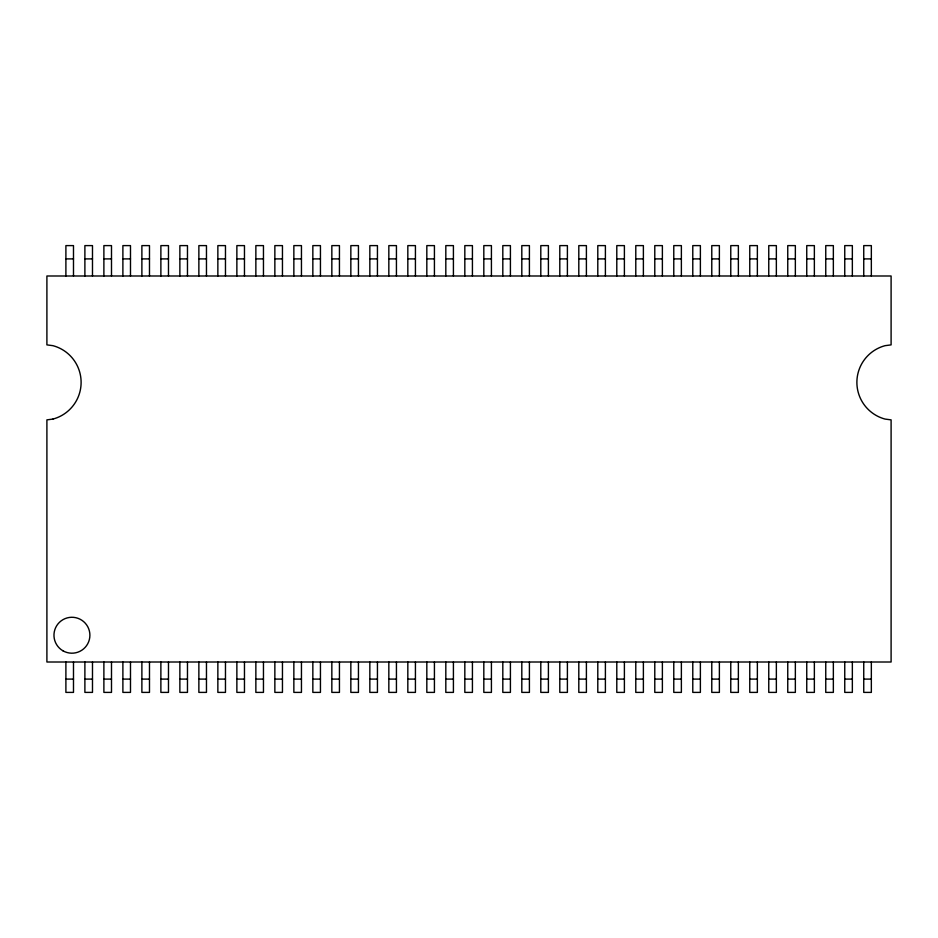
<?xml version="1.0" encoding="UTF-8"?>
<svg xmlns="http://www.w3.org/2000/svg" width="938" height="938" viewBox="0 0 938 938"><rect width="100%" height="100%" fill="white"/><g stroke="black" fill="none" stroke-linecap="round" stroke-linejoin="round"><path stroke-width="1.41" d="M65.895 258.9L73.492 258.9M84.889 258.9L92.487 258.9M103.883 258.9L111.493 258.9M122.89 258.9L130.488 258.9M141.884 258.9L149.482 258.9M160.879 258.9L168.477 258.9M179.873 258.9L187.471 258.9M198.868 258.9L206.466 258.9M217.862 258.9L225.472 258.9M236.868 258.9L244.466 258.9M255.863 258.9L263.461 258.9M274.857 258.9L282.455 258.9M293.852 258.9L301.45 258.9M312.846 258.9L320.444 258.9M331.841 258.9L339.439 258.9M350.847 258.9L358.445 258.9M369.842 258.9L377.439 258.9M388.836 258.9L396.434 258.9M407.831 258.9L415.428 258.9M426.825 258.9L434.423 258.9M445.82 258.9L453.417 258.9M464.826 258.9L472.424 258.9M483.82 258.9L491.418 258.9M502.815 258.9L510.413 258.9M521.809 258.9L529.407 258.9M540.804 258.9L548.402 258.9M559.798 258.9L567.396 258.9M578.805 258.9L586.402 258.9M597.799 258.9L605.397 258.9M616.794 258.9L624.391 258.9M635.788 258.9L643.386 258.9M654.783 258.9L662.38 258.9M673.777 258.9L681.375 258.9M692.783 258.9L700.381 258.9M711.778 258.9L719.376 258.9M730.772 258.9L738.37 258.9M749.767 258.9L757.365 258.9M768.761 258.9L776.359 258.9M787.756 258.9L795.354 258.9M806.75 258.9L814.36 258.9M825.757 258.9L833.354 258.9M844.751 258.9L852.349 258.9M863.746 258.9L871.343 258.9M65.895 679.1L73.492 679.1M84.889 679.1L92.487 679.1M103.883 679.1L111.493 679.1M122.89 679.1L130.488 679.1M141.884 679.1L149.482 679.1M160.879 679.1L168.477 679.1M179.873 679.1L187.471 679.1M198.868 679.1L206.466 679.1M217.862 679.1L225.472 679.1M236.868 679.1L244.466 679.1M255.863 679.1L263.461 679.1M274.857 679.1L282.455 679.1M293.852 679.1L301.45 679.1M312.846 679.1L320.444 679.1M331.841 679.1L339.439 679.1M350.847 679.1L358.445 679.1M369.842 679.1L377.439 679.1M388.836 679.1L396.434 679.1M407.831 679.1L415.428 679.1M426.825 679.1L434.423 679.1M445.82 679.1L453.417 679.1M464.826 679.1L472.424 679.1M483.82 679.1L491.418 679.1M502.815 679.1L510.413 679.1M521.809 679.1L529.407 679.1M540.804 679.1L548.402 679.1M559.798 679.1L567.396 679.1M578.805 679.1L586.402 679.1M597.799 679.1L605.397 679.1M616.794 679.1L624.391 679.1M635.788 679.1L643.386 679.1M654.783 679.1L662.38 679.1M673.777 679.1L681.375 679.1M692.783 679.1L700.381 679.1M711.778 679.1L719.376 679.1M730.772 679.1L738.37 679.1M749.767 679.1L757.365 679.1M768.761 679.1L776.359 679.1M787.756 679.1L795.354 679.1M806.75 679.1L814.36 679.1M825.757 679.1L833.354 679.1M844.751 679.1L852.349 679.1M863.746 679.1L871.343 679.1M871.343 275.995L871.343 245.604L863.746 245.604L863.746 275.995M871.343 662.005L871.343 692.396L863.746 692.396L863.746 662.005M852.349 275.995L852.349 245.604L844.751 245.604L844.751 275.995M852.349 662.005L852.349 692.396L844.751 692.396L844.751 662.005M833.354 275.995L833.354 245.604L825.757 245.604L825.757 275.995M833.354 662.005L833.354 692.396L825.757 692.396L825.757 662.005M814.36 275.995L814.36 245.604L806.75 245.604L806.75 275.995M814.36 662.005L814.36 692.396L806.75 692.396L806.75 662.005M795.354 275.995L795.354 245.604L787.756 245.604L787.756 275.995M795.354 662.005L795.354 692.396L787.756 692.396L787.756 662.005M776.359 275.995L776.359 245.604L768.761 245.604L768.761 275.995M776.359 662.005L776.359 692.396L768.761 692.396L768.761 662.005M757.365 275.995L757.365 245.604L749.767 245.604L749.767 275.995M757.365 662.005L757.365 692.396L749.767 692.396L749.767 662.005M738.37 275.995L738.37 245.604L730.772 245.604L730.772 275.995M738.37 662.005L738.37 692.396L730.772 692.396L730.772 662.005M719.376 275.995L719.376 245.604L711.778 245.604L711.778 275.995M719.376 662.005L719.376 692.396L711.778 692.396L711.778 662.005M700.381 275.995L700.381 245.604L692.783 245.604L692.783 275.995M700.381 662.005L700.381 692.396L692.783 692.396L692.783 662.005M681.375 275.995L681.375 245.604L673.777 245.604L673.777 275.995M681.375 662.005L681.375 692.396L673.777 692.396L673.777 662.005M662.38 275.995L662.38 245.604L654.783 245.604L654.783 275.995M662.38 662.005L662.38 692.396L654.783 692.396L654.783 662.005M643.386 275.995L643.386 245.604L635.788 245.604L635.788 275.995M643.386 662.005L643.386 692.396L635.788 692.396L635.788 662.005M624.391 275.995L624.391 245.604L616.794 245.604L616.794 275.995M624.391 662.005L624.391 692.396L616.794 692.396L616.794 662.005M605.397 275.995L605.397 245.604L597.799 245.604L597.799 275.995M605.397 662.005L605.397 692.396L597.799 692.396L597.799 662.005M586.402 275.995L586.402 245.604L578.805 245.604L578.805 275.995M586.402 662.005L586.402 692.396L578.805 692.396L578.805 662.005M567.396 275.995L567.396 245.604L559.798 245.604L559.798 275.995M567.396 662.005L567.396 692.396L559.798 692.396L559.798 662.005M548.402 275.995L548.402 245.604L540.804 245.604L540.804 275.995M548.402 662.005L548.402 692.396L540.804 692.396L540.804 662.005M529.407 275.995L529.407 245.604L521.809 245.604L521.809 275.995M529.407 662.005L529.407 692.396L521.809 692.396L521.809 662.005M510.413 275.995L510.413 245.604L502.815 245.604L502.815 275.995M510.413 662.005L510.413 692.396L502.815 692.396L502.815 662.005M491.418 275.995L491.418 245.604L483.82 245.604L483.82 275.995M491.418 662.005L491.418 692.396L483.82 692.396L483.82 662.005M472.424 275.995L472.424 245.604L464.826 245.604L464.826 275.995M472.424 662.005L472.424 692.396L464.826 692.396L464.826 662.005M453.417 275.995L453.417 245.604L445.82 245.604L445.82 275.995M453.417 662.005L453.417 692.396L445.82 692.396L445.82 662.005M434.423 275.995L434.423 245.604L426.825 245.604L426.825 275.995M434.423 662.005L434.423 692.396L426.825 692.396L426.825 662.005M415.428 275.995L415.428 245.604L407.831 245.604L407.831 275.995M415.428 662.005L415.428 692.396L407.831 692.396L407.831 662.005M396.434 275.995L396.434 245.604L388.836 245.604L388.836 275.995M396.434 662.005L396.434 692.396L388.836 692.396L388.836 662.005M377.439 275.995L377.439 245.604L369.842 245.604L369.842 275.995M377.439 662.005L377.439 692.396L369.842 692.396L369.842 662.005M358.445 275.995L358.445 245.604L350.847 245.604L350.847 275.995M358.445 662.005L358.445 692.396L350.847 692.396L350.847 662.005M339.439 275.995L339.439 245.604L331.841 245.604L331.841 275.995M339.439 662.005L339.439 692.396L331.841 692.396L331.841 662.005M320.444 275.995L320.444 245.604L312.846 245.604L312.846 275.995M320.444 662.005L320.444 692.396L312.846 692.396L312.846 662.005M301.45 275.995L301.45 245.604L293.852 245.604L293.852 275.995M301.45 662.005L301.45 692.396L293.852 692.396L293.852 662.005M282.455 275.995L282.455 245.604L274.857 245.604L274.857 275.995M282.455 662.005L282.455 692.396L274.857 692.396L274.857 662.005M263.461 275.995L263.461 245.604L255.863 245.604L255.863 275.995M263.461 662.005L263.461 692.396L255.863 692.396L255.863 662.005M244.466 275.995L244.466 245.604L236.868 245.604L236.868 275.995M244.466 662.005L244.466 692.396L236.868 692.396L236.868 662.005M225.472 275.995L225.472 245.604L217.862 245.604L217.862 275.995M225.472 662.005L225.472 692.396L217.862 692.396L217.862 662.005M206.466 275.995L206.466 245.604L198.868 245.604L198.868 275.995M206.466 662.005L206.466 692.396L198.868 692.396L198.868 662.005M187.471 275.995L187.471 245.604L179.873 245.604L179.873 275.995M187.471 662.005L187.471 692.396L179.873 692.396L179.873 662.005M168.477 275.995L168.477 245.604L160.879 245.604L160.879 275.995M168.477 662.005L168.477 692.396L160.879 692.396L160.879 662.005M149.482 275.995L149.482 245.604L141.884 245.604L141.884 275.995M149.482 662.005L149.482 692.396L141.884 692.396L141.884 662.005M130.488 275.995L130.488 245.604L122.89 245.604L122.89 275.995M130.488 662.005L130.488 692.396L122.89 692.396L122.89 662.005M111.493 275.995L111.493 245.604L103.883 245.604L103.883 275.995M111.493 662.005L111.493 692.396L103.883 692.396L103.883 662.005M92.487 275.995L92.487 245.604L84.889 245.604L84.889 275.995M92.487 662.005L92.487 692.396L84.889 692.396L84.889 662.005M73.492 275.995L73.492 245.604L65.895 245.604L65.895 275.995M73.492 662.005L73.492 692.396L65.895 692.396L65.895 662.005M52.938 419.075L46.9 419.872L46.9 662.005L891.1 662.005L891.1 419.872L885.062 419.075A37.989 37.989 0 0 1 885.062 345.676L891.1 344.879L891.1 275.995L46.9 275.995L46.9 344.879L52.938 345.676A37.989 37.989 0 0 1 52.938 419.075M62.905 650.773A17.974 17.974 0 0 0 89.896 635.272A17.974 17.974 0 0 0 62.975 619.655A17.974 17.974 0 0 0 62.905 650.773"/></g></svg>
